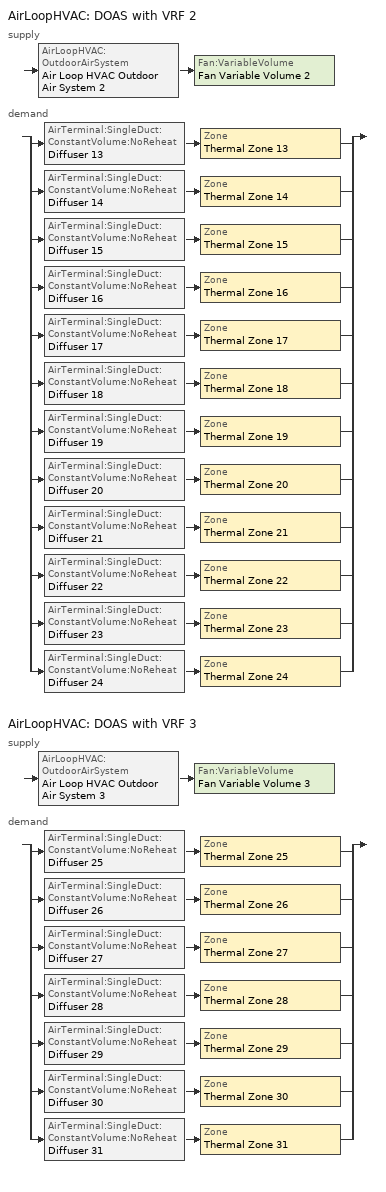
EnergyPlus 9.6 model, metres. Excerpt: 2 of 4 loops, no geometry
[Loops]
AirLoopHVAC 'DOAS with VRF 2'
 supply: AirLoopHVAC:OutdoorAirSystem 'Air Loop HVAC Outdoor Air System 2' > Fan:VariableVolume 'Fan Variable Volume 2'
 demand: split
  | AirTerminal:SingleDuct:ConstantVolume:NoReheat 'Diffuser 13' > Zone 'Thermal Zone 13'
  | AirTerminal:SingleDuct:ConstantVolume:NoReheat 'Diffuser 14' > Zone 'Thermal Zone 14'
  | AirTerminal:SingleDuct:ConstantVolume:NoReheat 'Diffuser 15' > Zone 'Thermal Zone 15'
  | AirTerminal:SingleDuct:ConstantVolume:NoReheat 'Diffuser 16' > Zone 'Thermal Zone 16'
  | AirTerminal:SingleDuct:ConstantVolume:NoReheat 'Diffuser 17' > Zone 'Thermal Zone 17'
  | AirTerminal:SingleDuct:ConstantVolume:NoReheat 'Diffuser 18' > Zone 'Thermal Zone 18'
  | AirTerminal:SingleDuct:ConstantVolume:NoReheat 'Diffuser 19' > Zone 'Thermal Zone 19'
  | AirTerminal:SingleDuct:ConstantVolume:NoReheat 'Diffuser 20' > Zone 'Thermal Zone 20'
  | AirTerminal:SingleDuct:ConstantVolume:NoReheat 'Diffuser 21' > Zone 'Thermal Zone 21'
  | AirTerminal:SingleDuct:ConstantVolume:NoReheat 'Diffuser 22' > Zone 'Thermal Zone 22'
  | AirTerminal:SingleDuct:ConstantVolume:NoReheat 'Diffuser 23' > Zone 'Thermal Zone 23'
  | AirTerminal:SingleDuct:ConstantVolume:NoReheat 'Diffuser 24' > Zone 'Thermal Zone 24'
AirLoopHVAC 'DOAS with VRF 3'
 supply: AirLoopHVAC:OutdoorAirSystem 'Air Loop HVAC Outdoor Air System 3' > Fan:VariableVolume 'Fan Variable Volume 3'
 demand: split
  | AirTerminal:SingleDuct:ConstantVolume:NoReheat 'Diffuser 25' > Zone 'Thermal Zone 25'
  | AirTerminal:SingleDuct:ConstantVolume:NoReheat 'Diffuser 26' > Zone 'Thermal Zone 26'
  | AirTerminal:SingleDuct:ConstantVolume:NoReheat 'Diffuser 27' > Zone 'Thermal Zone 27'
  | AirTerminal:SingleDuct:ConstantVolume:NoReheat 'Diffuser 28' > Zone 'Thermal Zone 28'
  | AirTerminal:SingleDuct:ConstantVolume:NoReheat 'Diffuser 29' > Zone 'Thermal Zone 29'
  | AirTerminal:SingleDuct:ConstantVolume:NoReheat 'Diffuser 30' > Zone 'Thermal Zone 30'
  | AirTerminal:SingleDuct:ConstantVolume:NoReheat 'Diffuser 31' > Zone 'Thermal Zone 31'
[Controller:MechanicalVentilation] Availability Schedule=Always On Discrete; Demand Controlled Ventilation=No; System Outdoor Air Method=ZoneSum
Name | Zone or ZoneList Name 1 | Design Specification Outdoor Air Object Name 1 | Zone or ZoneList Name 2 | Design Specification Outdoor Air Object Name 2 | Zone or ZoneList Name 3 | Design Specification Outdoor Air Object Name 3 | Zone or ZoneList Name 4 | Design Specification Outdoor Air Object Name 4 | Zone or ZoneList Name 5 | Design Specification Outdoor Air Object Name 5 | Zone or ZoneList Name 6 | Design Specification Outdoor Air Object Name 6 | Zone or ZoneList Name 7 | Design Specification Outdoor Air Object Name 7 | Zone or ZoneList Name 8 | Design Specification Outdoor Air Object Name 8 | Zone or ZoneList Name 9 | Design Specification Outdoor Air Object Name 9 | Zone or ZoneList Name 10 | Design Specification Outdoor Air Object Name 10 | Zone or ZoneList Name 11 | Design Specification Outdoor Air Object Name 11 | Zone or ZoneList Name 12 | Design Specification Outdoor Air Object Name 12
Controller Mechanical Ventilation 2 | Thermal Zone 13 | Ventilation 13 | Thermal Zone 14 | Ventilation 14 | Thermal Zone 15 | Ventilation 15 | Thermal Zone 16 | Ventilation 16 | Thermal Zone 17 | Ventilation 17 | Thermal Zone 18 | Ventilation 18 | Thermal Zone 19 | Ventilation 19 | Thermal Zone 20 | Ventilation 20 | Thermal Zone 21 | Ventilation 21 | Thermal Zone 22 | Ventilation 22 | Thermal Zone 23 | Ventilation 23 | Thermal Zone 24 | Ventilation 24
Controller Mechanical Ventilation 3 | Thermal Zone 25 | Ventilation 25 | Thermal Zone 26 | Ventilation 26 | Thermal Zone 27 | Ventilation 27 | Thermal Zone 28 | Ventilation 28 | Thermal Zone 29 | Ventilation 29 | Thermal Zone 30 | Ventilation 30 | Thermal Zone 31 | Ventilation 31
[AirLoopHVAC] Design Supply Air Flow Rate m3/s=AutoSize; Design Return Air Flow Fraction of Supply Air Flow=1
DOAS with VRF 2; DOAS with VRF 3
[Sizing:System] Type of Load to Size On=VentilationRequirement; Design Outdoor Air Flow Rate m3/s=Autosize; Central Heating Maximum System Air Flow Ratio=Autosize; Preheat Design Temperature C=7; Preheat Design Humidity Ratio kgWater/kgDryAir=0.008; Precool Design Temperature C=12.8; Precool Design Humidity Ratio kgWater/kgDryAir=0.008; Central Cooling Design Supply Air Temperature C=12.8; Central Heating Design Supply Air Temperature C=12.8; Type of Zone Sum to Use=NonCoincident; 100% Outdoor Air in Cooling=Yes; 100% Outdoor Air in Heating=Yes; Central Cooling Design Supply Air Humidity Ratio kgWater/kgDryAir=0.0085; Central Heating Design Supply Air Humidity Ratio kgWater/kgDryAir=0.008; Cooling Supply Air Flow Rate Method=DesignDay; Cooling Supply Air Flow Rate m3/s=0; Cooling Supply Air Flow Rate Per Floor Area m3/s-m2=0.00996765; Cooling Fraction of Autosized Cooling Supply Air Flow Rate=1; Cooling Supply Air Flow Rate Per Unit Cooling Capacity m3/s-W=3.94755e-05; Heating Supply Air Flow Rate Method=DesignDay; Heating Supply Air Flow Rate m3/s=0; Heating Supply Air Flow Rate Per Floor Area m3/s-m2=0.00996765; Heating Fraction of Autosized Heating Supply Air Flow Rate=1; Heating Fraction of Autosized Cooling Supply Air Flow Rate=1; Heating Supply Air Flow Rate Per Unit Heating Capacity m3/s-W=3.15882e-05; System Outdoor Air Method=ZoneSum; Zone Maximum Outdoor Air Fraction dimensionless=1; Cooling Design Capacity Method=CoolingDesignCapacity; Cooling Design Capacity W=Autosize; Cooling Design Capacity Per Floor Area W/m2=234.7; Fraction of Autosized Cooling Design Capacity=1; Heating Design Capacity Method=HeatingDesignCapacity; Heating Design Capacity W=Autosize; Heating Design Capacity Per Floor Area W/m2=157; Fraction of Autosized Heating Design Capacity=1; Central Cooling Capacity Control Method=OnOff; Occupant Diversity=Autosize
DOAS with VRF 2; DOAS with VRF 3
[Controller:OutdoorAir] Minimum Outdoor Air Flow Rate m3/s=0; Maximum Outdoor Air Flow Rate m3/s=Autosize; Economizer Control Type=NoEconomizer; Economizer Control Action Type=ModulateFlow; Economizer Maximum Limit Dry-Bulb Temperature C=28; Economizer Maximum Limit Enthalpy J/kg=64000; Economizer Minimum Limit Dry-Bulb Temperature C=-100; Lockout Type=NoLockout; Minimum Limit Type=FixedMinimum; High Humidity Control=No; Control High Indoor Humidity Based on Outdoor Humidity Ratio=Yes; Heat Recovery Bypass Control Type=BypassWhenWithinEconomizerLimits
Name | Mechanical Ventilation Controller
Controller Outdoor Air 2 | Controller Mechanical Ventilation 2
Controller Outdoor Air 3 | Controller Mechanical Ventilation 3
[SetpointManager:MixedAir] Control Variable=Temperature
Name | Setpoint Node or NodeList
Node Air Deck 100% Outoor 2 OS Default SPM | Node Air Deck 100% Outoor 2
Node Air Deck 100% Outoor 3 OS Default SPM | Node Air Deck 100% Outoor 3
[Fan:VariableVolume] Availability Schedule=Always On Discrete hvac_library; Fan Power Minimum Flow Rate Input Method=FixedFlowRate; Fan Power Minimum Flow Fraction=0; Fan Power Minimum Air Flow Rate m3/s=0; Motor Efficiency=0.93; Motor In Airstream Fraction=1; Fan Power Coefficient 1=0.0407599; Fan Power Coefficient 2=0.088045; Fan Power Coefficient 3=-0.0729261; Fan Power Coefficient 4=0.94374; Fan Power Coefficient 5=0
Name | Fan Total Efficiency | Pressure Rise Pa | Maximum Flow Rate m3/s
Fan Variable Volume 2 | 0.67 | 1899 | Autosize
Fan Variable Volume 3 | 0.62 | 1196 | 109.8
[SetpointManager:OutdoorAirReset] Control Variable=Temperature; Setpoint at Outdoor Low Temperature C=18; Outdoor Low Temperature C=10; Setpoint at Outdoor High Temperature C=18; Outdoor High Temperature C=24
Name | Setpoint Node or NodeList
OA Temp Reset 2 | Node Air Deck Supply 2
OA Temp Reset 3 | Node Air Deck Supply 3
[ZoneControl:Thermostat] Temperature Difference Between Cutout And Setpoint deltaC=0
Name | Zone or ZoneList | Control Type Schedule | Control 1
Thermal Zone 13 Thermostat | Thermal Zone 13 | Thermal Zone 13 Thermostat Schedule | Thermostat Setpoint Dual Setpoint 13
Thermal Zone 14 Thermostat | Thermal Zone 14 | Thermal Zone 14 Thermostat Schedule | Thermostat Setpoint Dual Setpoint 14
Thermal Zone 15 Thermostat | Thermal Zone 15 | Thermal Zone 15 Thermostat Schedule | Thermostat Setpoint Dual Setpoint 15
Thermal Zone 16 Thermostat | Thermal Zone 16 | Thermal Zone 16 Thermostat Schedule | Thermostat Setpoint Dual Setpoint 16
Thermal Zone 17 Thermostat | Thermal Zone 17 | Thermal Zone 17 Thermostat Schedule | Thermostat Setpoint Dual Setpoint 17
Thermal Zone 18 Thermostat | Thermal Zone 18 | Thermal Zone 18 Thermostat Schedule | Thermostat Setpoint Dual Setpoint 18
Thermal Zone 19 Thermostat | Thermal Zone 19 | Thermal Zone 19 Thermostat Schedule | Thermostat Setpoint Dual Setpoint 19
Thermal Zone 20 Thermostat | Thermal Zone 20 | Thermal Zone 20 Thermostat Schedule | Thermostat Setpoint Dual Setpoint 20
Thermal Zone 21 Thermostat | Thermal Zone 21 | Thermal Zone 21 Thermostat Schedule | Thermostat Setpoint Dual Setpoint 21
Thermal Zone 22 Thermostat | Thermal Zone 22 | Thermal Zone 22 Thermostat Schedule | Thermostat Setpoint Dual Setpoint 22
Thermal Zone 23 Thermostat | Thermal Zone 23 | Thermal Zone 23 Thermostat Schedule | Thermostat Setpoint Dual Setpoint 23
Thermal Zone 24 Thermostat | Thermal Zone 24 | Thermal Zone 24 Thermostat Schedule | Thermostat Setpoint Dual Setpoint 24
Thermal Zone 25 Thermostat | Thermal Zone 25 | Thermal Zone 25 Thermostat Schedule | Thermostat Setpoint Dual Setpoint 25
Thermal Zone 26 Thermostat | Thermal Zone 26 | Thermal Zone 26 Thermostat Schedule | Thermostat Setpoint Dual Setpoint 26
Thermal Zone 27 Thermostat | Thermal Zone 27 | Thermal Zone 27 Thermostat Schedule | Thermostat Setpoint Dual Setpoint 27
Thermal Zone 28 Thermostat | Thermal Zone 28 | Thermal Zone 28 Thermostat Schedule | Thermostat Setpoint Dual Setpoint 28
Thermal Zone 29 Thermostat | Thermal Zone 29 | Thermal Zone 29 Thermostat Schedule | Thermostat Setpoint Dual Setpoint 29
Thermal Zone 30 Thermostat | Thermal Zone 30 | Thermal Zone 30 Thermostat Schedule | Thermostat Setpoint Dual Setpoint 30
Thermal Zone 31 Thermostat | Thermal Zone 31 | Thermal Zone 31 Thermostat Schedule | Thermostat Setpoint Dual Setpoint 31
[ThermostatSetpoint:DualSetpoint]
Name | Heating Setpoint Temperature Schedule | Cooling Setpoint Temperature Schedule
Thermostat Setpoint Dual Setpoint 13 | HtgSetp 13 | ClgSetp 13
Thermostat Setpoint Dual Setpoint 14 | HtgSetp 14 | ClgSetp 14
Thermostat Setpoint Dual Setpoint 15 | HtgSetp 15 | ClgSetp 15
Thermostat Setpoint Dual Setpoint 16 | HtgSetp 16 | ClgSetp 16
Thermostat Setpoint Dual Setpoint 17 | HtgSetp 17 | ClgSetp 17
Thermostat Setpoint Dual Setpoint 18 | HtgSetp 18 | ClgSetp 18
Thermostat Setpoint Dual Setpoint 19 | HtgSetp 19 | ClgSetp 19
Thermostat Setpoint Dual Setpoint 20 | HtgSetp 20 | ClgSetp 20
Thermostat Setpoint Dual Setpoint 21 | HtgSetp 21 | ClgSetp 21
Thermostat Setpoint Dual Setpoint 22 | HtgSetp 22 | ClgSetp 22
Thermostat Setpoint Dual Setpoint 23 | HtgSetp 23 | ClgSetp 23
Thermostat Setpoint Dual Setpoint 24 | HtgSetp 24 | ClgSetp 24
Thermostat Setpoint Dual Setpoint 25 | HtgSetp 25 | ClgSetp 25
Thermostat Setpoint Dual Setpoint 26 | HtgSetp 26 | ClgSetp 26
Thermostat Setpoint Dual Setpoint 27 | HtgSetp 27 | ClgSetp 27
Thermostat Setpoint Dual Setpoint 28 | HtgSetp 28 | ClgSetp 28
Thermostat Setpoint Dual Setpoint 29 | HtgSetp 29 | ClgSetp 29
Thermostat Setpoint Dual Setpoint 30 | HtgSetp 30 | ClgSetp 30
Thermostat Setpoint Dual Setpoint 31 | HtgSetp 31 | ClgSetp 31
[ZoneHVAC:TerminalUnit:VariableRefrigerantFlow] Terminal Unit Availability Schedule=Always On Discrete hvac_library; Cooling Supply Air Flow Rate m3/s=Autosize; No Cooling Supply Air Flow Rate m3/s=Autosize; Heating Supply Air Flow Rate m3/s=Autosize; No Heating Supply Air Flow Rate m3/s=Autosize; Cooling Outdoor Air Flow Rate m3/s=0; Heating Outdoor Air Flow Rate m3/s=0; No Load Outdoor Air Flow Rate m3/s=0; Supply Air Fan Operating Mode Schedule=Always On Discrete hvac_library; Supply Air Fan Placement=DrawThrough; Zone Terminal Unit On Parasitic Electric Energy Use W=30; Zone Terminal Unit Off Parasitic Electric Energy Use W=20; Rated Heating Capacity Sizing Ratio W/W=1; Maximum Outdoor Dry-Bulb Temperature for Supplemental Heater Operation C=1.30501e-311
Name | Supply Air Fan Object | Cooling Coil Object | Heating Coil Object | Controlling Zone or Thermostat Location
VRF Zone Terminal 13 | VRF Zone Terminal Fan 13 | VRF Zone Terminal Cooling Coil 13 | VRF Zone Terminal Heating Coil 13 | Thermal Zone 13
VRF Zone Terminal 14 | VRF Zone Terminal Fan 14 | VRF Zone Terminal Cooling Coil 14 | VRF Zone Terminal Heating Coil 14 | Thermal Zone 14
VRF Zone Terminal 15 | VRF Zone Terminal Fan 15 | VRF Zone Terminal Cooling Coil 15 | VRF Zone Terminal Heating Coil 15 | Thermal Zone 15
VRF Zone Terminal 16 | VRF Zone Terminal Fan 16 | VRF Zone Terminal Cooling Coil 16 | VRF Zone Terminal Heating Coil 16 | Thermal Zone 16
VRF Zone Terminal 17 | VRF Zone Terminal Fan 17 | VRF Zone Terminal Cooling Coil 17 | VRF Zone Terminal Heating Coil 17 | Thermal Zone 17
VRF Zone Terminal 18 | VRF Zone Terminal Fan 18 | VRF Zone Terminal Cooling Coil 18 | VRF Zone Terminal Heating Coil 18 | Thermal Zone 18
VRF Zone Terminal 19 | VRF Zone Terminal Fan 19 | VRF Zone Terminal Cooling Coil 19 | VRF Zone Terminal Heating Coil 19 | Thermal Zone 19
VRF Zone Terminal 20 | VRF Zone Terminal Fan 20 | VRF Zone Terminal Cooling Coil 20 | VRF Zone Terminal Heating Coil 20 | Thermal Zone 20
VRF Zone Terminal 21 | VRF Zone Terminal Fan 21 | VRF Zone Terminal Cooling Coil 21 | VRF Zone Terminal Heating Coil 21 | Thermal Zone 21
VRF Zone Terminal 22 | VRF Zone Terminal Fan 22 | VRF Zone Terminal Cooling Coil 22 | VRF Zone Terminal Heating Coil 22 | Thermal Zone 22
VRF Zone Terminal 23 | VRF Zone Terminal Fan 23 | VRF Zone Terminal Cooling Coil 23 | VRF Zone Terminal Heating Coil 23 | Thermal Zone 23
VRF Zone Terminal 24 | VRF Zone Terminal Fan 24 | VRF Zone Terminal Cooling Coil 24 | VRF Zone Terminal Heating Coil 24 | Thermal Zone 24
VRF Zone Terminal 25 | VRF Zone Terminal Fan 25 | VRF Zone Terminal Cooling Coil 25 | VRF Zone Terminal Heating Coil 25 | Thermal Zone 25
VRF Zone Terminal 26 | VRF Zone Terminal Fan 26 | VRF Zone Terminal Cooling Coil 26 | VRF Zone Terminal Heating Coil 26 | Thermal Zone 26
VRF Zone Terminal 27 | VRF Zone Terminal Fan 27 | VRF Zone Terminal Cooling Coil 27 | VRF Zone Terminal Heating Coil 27 | Thermal Zone 27
VRF Zone Terminal 28 | VRF Zone Terminal Fan 28 | VRF Zone Terminal Cooling Coil 28 | VRF Zone Terminal Heating Coil 28 | Thermal Zone 28
VRF Zone Terminal 29 | VRF Zone Terminal Fan 29 | VRF Zone Terminal Cooling Coil 29 | VRF Zone Terminal Heating Coil 29 | Thermal Zone 29
VRF Zone Terminal 30 | VRF Zone Terminal Fan 30 | VRF Zone Terminal Cooling Coil 30 | VRF Zone Terminal Heating Coil 30 | Thermal Zone 30
VRF Zone Terminal 31 | VRF Zone Terminal Fan 31 | VRF Zone Terminal Cooling Coil 31 | VRF Zone Terminal Heating Coil 31 | Thermal Zone 31
[Coil:Cooling:DX:VariableRefrigerantFlow] Availability Schedule=Always On Discrete hvac_library; Gross Rated Total Cooling Capacity W=Autosize; Gross Rated Sensible Heat Ratio=Autosize; Rated Air Flow Rate m3/s=Autosize; Cooling Capacity Ratio Modifier Function of Temperature Curve=VRFTUCoolCapFT; Cooling Capacity Modifier Curve Function of Flow Fraction=VRFACCoolCapFFF
VRF Zone Terminal Cooling Coil 13; VRF Zone Terminal Cooling Coil 14; VRF Zone Terminal Cooling Coil 15; VRF Zone Terminal Cooling Coil 16; VRF Zone Terminal Cooling Coil 17; VRF Zone Terminal Cooling Coil 18; VRF Zone Terminal Cooling Coil 19; VRF Zone Terminal Cooling Coil 20; VRF Zone Terminal Cooling Coil 21; VRF Zone Terminal Cooling Coil 22; VRF Zone Terminal Cooling Coil 23; VRF Zone Terminal Cooling Coil 24; VRF Zone Terminal Cooling Coil 25; VRF Zone Terminal Cooling Coil 26; VRF Zone Terminal Cooling Coil 27; VRF Zone Terminal Cooling Coil 28; VRF Zone Terminal Cooling Coil 29; VRF Zone Terminal Cooling Coil 30; VRF Zone Terminal Cooling Coil 31
[Coil:Heating:DX:VariableRefrigerantFlow] Availability Schedule=Always On Discrete hvac_library; Gross Rated Heating Capacity W=Autosize; Rated Air Flow Rate m3/s=Autosize; Heating Capacity Ratio Modifier Function of Temperature Curve=Coil Heating DX Variable Refrigerant Flow 1 VRFTUHeatCAPFT; Heating Capacity Modifier Function of Flow Fraction Curve=Coil Heating DX Variable Refrigerant Flow 1 VRFACCoolCapFFF
VRF Zone Terminal Heating Coil 13; VRF Zone Terminal Heating Coil 14; VRF Zone Terminal Heating Coil 15; VRF Zone Terminal Heating Coil 16; VRF Zone Terminal Heating Coil 17; VRF Zone Terminal Heating Coil 18; VRF Zone Terminal Heating Coil 19; VRF Zone Terminal Heating Coil 20; VRF Zone Terminal Heating Coil 21; VRF Zone Terminal Heating Coil 22; VRF Zone Terminal Heating Coil 23; VRF Zone Terminal Heating Coil 24; VRF Zone Terminal Heating Coil 25; VRF Zone Terminal Heating Coil 26; VRF Zone Terminal Heating Coil 27; VRF Zone Terminal Heating Coil 28; VRF Zone Terminal Heating Coil 29; VRF Zone Terminal Heating Coil 30; VRF Zone Terminal Heating Coil 31
[Fan:OnOff] Availability Schedule=Always On Discrete hvac_library; Fan Total Efficiency=0.6; Pressure Rise Pa=300; Maximum Flow Rate m3/s=Autosize; Motor Efficiency=0.8; Motor In Airstream Fraction=1; Fan Power Ratio Function of Speed Ratio Curve=Fan On Off Power Curve 19; Fan Efficiency Ratio Function of Speed Ratio Curve=Fan On Off Efficiency Curve 6
VRF Zone Terminal Fan 13; VRF Zone Terminal Fan 14; VRF Zone Terminal Fan 15; VRF Zone Terminal Fan 16; VRF Zone Terminal Fan 17; VRF Zone Terminal Fan 18; VRF Zone Terminal Fan 19; VRF Zone Terminal Fan 20; VRF Zone Terminal Fan 21; VRF Zone Terminal Fan 22; VRF Zone Terminal Fan 23; VRF Zone Terminal Fan 24; VRF Zone Terminal Fan 25; VRF Zone Terminal Fan 26; VRF Zone Terminal Fan 27; VRF Zone Terminal Fan 28; VRF Zone Terminal Fan 29; VRF Zone Terminal Fan 30; VRF Zone Terminal Fan 31
[AirTerminal:SingleDuct:ConstantVolume:NoReheat] Availability Schedule=Always On Discrete hvac_library; Maximum Air Flow Rate m3/s=AutoSize
Diffuser 13; Diffuser 14; Diffuser 15; Diffuser 16; Diffuser 17; Diffuser 18; Diffuser 19; Diffuser 20; Diffuser 21; Diffuser 22; Diffuser 23; Diffuser 24; Diffuser 25; Diffuser 26; Diffuser 27; Diffuser 28; Diffuser 29; Diffuser 30; Diffuser 31
[Zone equipment]
Thermal Zone 13: VRF Zone Terminal 13, Diffuser 13
Thermal Zone 14: VRF Zone Terminal 14, Diffuser 14
Thermal Zone 15: VRF Zone Terminal 15, Diffuser 15
Thermal Zone 16: VRF Zone Terminal 16, Diffuser 16
Thermal Zone 17: VRF Zone Terminal 17, Diffuser 17
Thermal Zone 18: VRF Zone Terminal 18, Diffuser 18
Thermal Zone 19: VRF Zone Terminal 19, Diffuser 19
Thermal Zone 20: VRF Zone Terminal 20, Diffuser 20
Thermal Zone 21: VRF Zone Terminal 21, Diffuser 21
Thermal Zone 22: VRF Zone Terminal 22, Diffuser 22
Thermal Zone 23: VRF Zone Terminal 23, Diffuser 23
Thermal Zone 24: VRF Zone Terminal 24, Diffuser 24
Thermal Zone 25: VRF Zone Terminal 25, Diffuser 25
Thermal Zone 26: VRF Zone Terminal 26, Diffuser 26
Thermal Zone 27: VRF Zone Terminal 27, Diffuser 27
Thermal Zone 28: VRF Zone Terminal 28, Diffuser 28
Thermal Zone 29: VRF Zone Terminal 29, Diffuser 29
Thermal Zone 30: VRF Zone Terminal 30, Diffuser 30
Thermal Zone 31: VRF Zone Terminal 31, Diffuser 31
[Sizing:Zone] Zone Cooling Design Supply Air Temperature Input Method=SupplyAirTemperature; Zone Cooling Design Supply Air Temperature Difference deltaC=11.11; Zone Heating Design Supply Air Temperature Input Method=SupplyAirTemperature; Zone Heating Design Supply Air Temperature Difference deltaC=11.11; Zone Cooling Design Supply Air Humidity Ratio kgWater/kgDryAir=0.0085; Zone Heating Design Supply Air Humidity Ratio kgWater/kgDryAir=0.008; Cooling Design Air Flow Method=DesignDay; Cooling Design Air Flow Rate m3/s=0; Cooling Minimum Air Flow per Zone Floor Area m3/s-m2=0.000762; Cooling Minimum Air Flow m3/s=0; Cooling Minimum Air Flow Fraction=0; Heating Design Air Flow Method=DesignDay; Heating Design Air Flow Rate m3/s=0; Heating Maximum Air Flow per Zone Floor Area m3/s-m2=0.002032; Heating Maximum Air Flow m3/s=0.141576; Heating Maximum Air Flow Fraction=0.3; Account for Dedicated Outdoor Air System=No
Name | Zone Cooling Design Supply Air Temperature C | Zone Heating Design Supply Air Temperature C | Design Specification Outdoor Air Object
Thermal Zone 13 | 10.2 | 49.7 | Ventilation 13
Thermal Zone 14 | 10.2 | 49.7 | Ventilation 14
Thermal Zone 15 | 10.2 | 49.7 | Ventilation 15
Thermal Zone 16 | 10.2 | 49.7 | Ventilation 16
Thermal Zone 17 | 10.2 | 49.7 | Ventilation 17
Thermal Zone 18 | 10.2 | 49.7 | Ventilation 18
Thermal Zone 19 | 10.2 | 49.7 | Ventilation 19
Thermal Zone 20 | 10.2 | 49.7 | Ventilation 20
Thermal Zone 21 | 10.2 | 49.7 | Ventilation 21
Thermal Zone 22 | 10.2 | 49.7 | Ventilation 22
Thermal Zone 23 | 10.2 | 49.7 | Ventilation 23
Thermal Zone 24 | 10.2 | 49.7 | Ventilation 24
Thermal Zone 25 | 18.3 | 37.6 | Ventilation 25
Thermal Zone 26 | 18.3 | 37.6 | Ventilation 26
Thermal Zone 27 | 18.3 | 37.6 | Ventilation 27
Thermal Zone 28 | 18.3 | 37.6 | Ventilation 28
Thermal Zone 29 | 18.3 | 37.6 | Ventilation 29
Thermal Zone 30 | 18.3 | 37.6 | Ventilation 30
Thermal Zone 31 | 18.3 | 37.6 | Ventilation 31
[DesignSpecification:OutdoorAir] Outdoor Air Method=Sum; Outdoor Air Flow per Person m3/s-person=0; Outdoor Air Flow per Zone Floor Area m3/s-m2=0; Outdoor Air Flow per Zone m3/s=0
Name | Outdoor Air Flow Air Changes per Hour 1/hr
Ventilation 13; Ventilation 14; Ventilation 15; Ventilation 16; Ventilation 17; Ventilation 18; Ventilation 19; Ventilation 20; Ventilation 21; Ventilation 22; Ventilation 23; Ventilation 24 | 1.64
Ventilation 25; Ventilation 26; Ventilation 27; Ventilation 28; Ventilation 29; Ventilation 30; Ventilation 31 | 0.65
[Schedule:Day:Interval]
HtgSetp Summer Design Day 13; HtgSetp Summer Design Day 14; HtgSetp Summer Design Day 15; HtgSetp Summer Design Day 16; HtgSetp Summer Design Day 17; HtgSetp Summer Design Day 18; HtgSetp Summer Design Day 19; HtgSetp Summer Design Day 20; HtgSetp Summer Design Day 21; HtgSetp Summer Design Day 22; HtgSetp Summer Design Day 23; HtgSetp Summer Design Day 24; HtgSetp Summer Design Day 25; HtgSetp Summer Design Day 26; HtgSetp Summer Design Day 27; HtgSetp Summer Design Day 28; HtgSetp Summer Design Day 29; HtgSetp Summer Design Day 30; HtgSetp Summer Design Day 31: No, 24:00, 15.6
HtgSetp Winter Design Day 13; HtgSetp Winter Design Day 14; HtgSetp Winter Design Day 15; HtgSetp Winter Design Day 16; HtgSetp Winter Design Day 17; HtgSetp Winter Design Day 18; HtgSetp Winter Design Day 19; HtgSetp Winter Design Day 20; HtgSetp Winter Design Day 21; HtgSetp Winter Design Day 22; HtgSetp Winter Design Day 23; HtgSetp Winter Design Day 24; HtgSetp Winter Design Day 25; HtgSetp Winter Design Day 26; HtgSetp Winter Design Day 27; HtgSetp Winter Design Day 28; HtgSetp Winter Design Day 29; HtgSetp Winter Design Day 30; HtgSetp Winter Design Day 31: No, 24:00, 21
ClgSetp Summer Design Day 13; ClgSetp Summer Design Day 14; ClgSetp Summer Design Day 15; ClgSetp Summer Design Day 16; ClgSetp Summer Design Day 17; ClgSetp Summer Design Day 18; ClgSetp Summer Design Day 19; ClgSetp Summer Design Day 20; ClgSetp Summer Design Day 21; ClgSetp Summer Design Day 22; ClgSetp Summer Design Day 23; ClgSetp Summer Design Day 24; ClgSetp Summer Design Day 25; ClgSetp Summer Design Day 26; ClgSetp Summer Design Day 27; ClgSetp Summer Design Day 28; ClgSetp Summer Design Day 29; ClgSetp Summer Design Day 30; ClgSetp Summer Design Day 31: No, 06:00, 26.7, 22:00, 24, 24:00, 26.7
ClgSetp Winter Design Day 13; ClgSetp Winter Design Day 14; ClgSetp Winter Design Day 15; ClgSetp Winter Design Day 16; ClgSetp Winter Design Day 17; ClgSetp Winter Design Day 18; ClgSetp Winter Design Day 19; ClgSetp Winter Design Day 20; ClgSetp Winter Design Day 21; ClgSetp Winter Design Day 22; ClgSetp Winter Design Day 23; ClgSetp Winter Design Day 24; ClgSetp Winter Design Day 25; ClgSetp Winter Design Day 26; ClgSetp Winter Design Day 27; ClgSetp Winter Design Day 28; ClgSetp Winter Design Day 29; ClgSetp Winter Design Day 30; ClgSetp Winter Design Day 31: No, 24:00, 26.7
ClgSetp Default Schedule 13; ClgSetp Default Schedule 14; ClgSetp Default Schedule 15; ClgSetp Default Schedule 16; ClgSetp Default Schedule 17; ClgSetp Default Schedule 18; ClgSetp Default Schedule 19; ClgSetp Default Schedule 20; ClgSetp Default Schedule 21; ClgSetp Default Schedule 22; ClgSetp Default Schedule 23; ClgSetp Default Schedule 24: Temperature 37, No, 01:00, 28.4, 02:00, 28.4, 03:00, 28.4, 04:00, 28.4, 05:00, 28.4, 06:00, 28.4, 07:00, 28.4, 08:00, 28.4, 09:00, 24.2, 10:00, 24.2, 11:00, 24.2, 12:00, 24.2, 13:00, 24.2, 14:00, 24.2, 15:00, 28.4, 16:00, 28.4, 17:00, 28.4, 18:00, 28.4, 19:00, 28.4, 20:00, 28.4, 21:00, 28.4, 22:00, 28.4, 23:00, 28.4, 24:00, 28.4
HtgSetp Default Schedule 13; HtgSetp Default Schedule 14; HtgSetp Default Schedule 15; HtgSetp Default Schedule 16; HtgSetp Default Schedule 17; HtgSetp Default Schedule 18; HtgSetp Default Schedule 19; HtgSetp Default Schedule 20; HtgSetp Default Schedule 21; HtgSetp Default Schedule 22; HtgSetp Default Schedule 23; HtgSetp Default Schedule 24: Temperature 36, No, 01:00, 23.1, 02:00, 23.1, 03:00, 23.1, 04:00, 23.1, 05:00, 23.1, 06:00, 23.1, 07:00, 23.1, 08:00, 23.1, 09:00, 21.9, 10:00, 21.9, 11:00, 21.9, 12:00, 21.9, 13:00, 21.9, 14:00, 21.9, 15:00, 23.1, 16:00, 23.1, 17:00, 23.1, 18:00, 23.1, 19:00, 23.1, 20:00, 23.1, 21:00, 23.1, 22:00, 23.1, 23:00, 23.1, 24:00, 23.1
ClgSetp Default Schedule 25; ClgSetp Default Schedule 26; ClgSetp Default Schedule 27; ClgSetp Default Schedule 28; ClgSetp Default Schedule 29; ClgSetp Default Schedule 30; ClgSetp Default Schedule 31: Temperature 37, No, 01:00, 28.7, 02:00, 28.7, 03:00, 28.7, 04:00, 28.7, 05:00, 28.7, 06:00, 28.7, 07:00, 25.7, 08:00, 25.7, 09:00, 25.7, 10:00, 25.7, 11:00, 25.7, 12:00, 25.7, 13:00, 25.7, 14:00, 25.7, 15:00, 25.7, 16:00, 25.7, 17:00, 25.7, 18:00, 25.7, 19:00, 25.7, 20:00, 25.7, 21:00, 28.7, 22:00, 28.7, 23:00, 28.7, 24:00, 28.7
HtgSetp Default Schedule 25; HtgSetp Default Schedule 26; HtgSetp Default Schedule 27; HtgSetp Default Schedule 28; HtgSetp Default Schedule 29; HtgSetp Default Schedule 30; HtgSetp Default Schedule 31: Temperature 36, No, 01:00, 22.2, 02:00, 22.2, 03:00, 22.2, 04:00, 22.2, 05:00, 22.2, 06:00, 22.2, 07:00, 19, 08:00, 19, 09:00, 19, 10:00, 19, 11:00, 19, 12:00, 19, 13:00, 19, 14:00, 19, 15:00, 19, 16:00, 19, 17:00, 19, 18:00, 19, 19:00, 19, 20:00, 19, 21:00, 22.2, 22:00, 22.2, 23:00, 22.2, 24:00, 22.2
[Schedule:Week:Daily]
HtgSetp 13 Week Rule - Jan1-Dec31: HtgSetp Default Schedule 13, HtgSetp Default Schedule 13, HtgSetp Default Schedule 13, HtgSetp Default Schedule 13, HtgSetp Default Schedule 13, HtgSetp Default Schedule 13, HtgSetp Default Schedule 13, HtgSetp Default Schedule 13, HtgSetp Summer Design Day 13, HtgSetp Winter Design Day 13, HtgSetp Default Schedule 13, HtgSetp Default Schedule 13
ClgSetp 13 Week Rule - Jan1-Dec31: ClgSetp Default Schedule 13, ClgSetp Default Schedule 13, ClgSetp Default Schedule 13, ClgSetp Default Schedule 13, ClgSetp Default Schedule 13, ClgSetp Default Schedule 13, ClgSetp Default Schedule 13, ClgSetp Default Schedule 13, ClgSetp Summer Design Day 13, ClgSetp Winter Design Day 13, ClgSetp Default Schedule 13, ClgSetp Default Schedule 13
HtgSetp 14 Week Rule - Jan1-Dec31: HtgSetp Default Schedule 14, HtgSetp Default Schedule 14, HtgSetp Default Schedule 14, HtgSetp Default Schedule 14, HtgSetp Default Schedule 14, HtgSetp Default Schedule 14, HtgSetp Default Schedule 14, HtgSetp Default Schedule 14, HtgSetp Summer Design Day 14, HtgSetp Winter Design Day 14, HtgSetp Default Schedule 14, HtgSetp Default Schedule 14
ClgSetp 14 Week Rule - Jan1-Dec31: ClgSetp Default Schedule 14, ClgSetp Default Schedule 14, ClgSetp Default Schedule 14, ClgSetp Default Schedule 14, ClgSetp Default Schedule 14, ClgSetp Default Schedule 14, ClgSetp Default Schedule 14, ClgSetp Default Schedule 14, ClgSetp Summer Design Day 14, ClgSetp Winter Design Day 14, ClgSetp Default Schedule 14, ClgSetp Default Schedule 14
HtgSetp 15 Week Rule - Jan1-Dec31: HtgSetp Default Schedule 15, HtgSetp Default Schedule 15, HtgSetp Default Schedule 15, HtgSetp Default Schedule 15, HtgSetp Default Schedule 15, HtgSetp Default Schedule 15, HtgSetp Default Schedule 15, HtgSetp Default Schedule 15, HtgSetp Summer Design Day 15, HtgSetp Winter Design Day 15, HtgSetp Default Schedule 15, HtgSetp Default Schedule 15
ClgSetp 15 Week Rule - Jan1-Dec31: ClgSetp Default Schedule 15, ClgSetp Default Schedule 15, ClgSetp Default Schedule 15, ClgSetp Default Schedule 15, ClgSetp Default Schedule 15, ClgSetp Default Schedule 15, ClgSetp Default Schedule 15, ClgSetp Default Schedule 15, ClgSetp Summer Design Day 15, ClgSetp Winter Design Day 15, ClgSetp Default Schedule 15, ClgSetp Default Schedule 15
HtgSetp 16 Week Rule - Jan1-Dec31: HtgSetp Default Schedule 16, HtgSetp Default Schedule 16, HtgSetp Default Schedule 16, HtgSetp Default Schedule 16, HtgSetp Default Schedule 16, HtgSetp Default Schedule 16, HtgSetp Default Schedule 16, HtgSetp Default Schedule 16, HtgSetp Summer Design Day 16, HtgSetp Winter Design Day 16, HtgSetp Default Schedule 16, HtgSetp Default Schedule 16
ClgSetp 16 Week Rule - Jan1-Dec31: ClgSetp Default Schedule 16, ClgSetp Default Schedule 16, ClgSetp Default Schedule 16, ClgSetp Default Schedule 16, ClgSetp Default Schedule 16, ClgSetp Default Schedule 16, ClgSetp Default Schedule 16, ClgSetp Default Schedule 16, ClgSetp Summer Design Day 16, ClgSetp Winter Design Day 16, ClgSetp Default Schedule 16, ClgSetp Default Schedule 16
HtgSetp 17 Week Rule - Jan1-Dec31: HtgSetp Default Schedule 17, HtgSetp Default Schedule 17, HtgSetp Default Schedule 17, HtgSetp Default Schedule 17, HtgSetp Default Schedule 17, HtgSetp Default Schedule 17, HtgSetp Default Schedule 17, HtgSetp Default Schedule 17, HtgSetp Summer Design Day 17, HtgSetp Winter Design Day 17, HtgSetp Default Schedule 17, HtgSetp Default Schedule 17
ClgSetp 17 Week Rule - Jan1-Dec31: ClgSetp Default Schedule 17, ClgSetp Default Schedule 17, ClgSetp Default Schedule 17, ClgSetp Default Schedule 17, ClgSetp Default Schedule 17, ClgSetp Default Schedule 17, ClgSetp Default Schedule 17, ClgSetp Default Schedule 17, ClgSetp Summer Design Day 17, ClgSetp Winter Design Day 17, ClgSetp Default Schedule 17, ClgSetp Default Schedule 17
HtgSetp 18 Week Rule - Jan1-Dec31: HtgSetp Default Schedule 18, HtgSetp Default Schedule 18, HtgSetp Default Schedule 18, HtgSetp Default Schedule 18, HtgSetp Default Schedule 18, HtgSetp Default Schedule 18, HtgSetp Default Schedule 18, HtgSetp Default Schedule 18, HtgSetp Summer Design Day 18, HtgSetp Winter Design Day 18, HtgSetp Default Schedule 18, HtgSetp Default Schedule 18
ClgSetp 18 Week Rule - Jan1-Dec31: ClgSetp Default Schedule 18, ClgSetp Default Schedule 18, ClgSetp Default Schedule 18, ClgSetp Default Schedule 18, ClgSetp Default Schedule 18, ClgSetp Default Schedule 18, ClgSetp Default Schedule 18, ClgSetp Default Schedule 18, ClgSetp Summer Design Day 18, ClgSetp Winter Design Day 18, ClgSetp Default Schedule 18, ClgSetp Default Schedule 18
HtgSetp 19 Week Rule - Jan1-Dec31: HtgSetp Default Schedule 19, HtgSetp Default Schedule 19, HtgSetp Default Schedule 19, HtgSetp Default Schedule 19, HtgSetp Default Schedule 19, HtgSetp Default Schedule 19, HtgSetp Default Schedule 19, HtgSetp Default Schedule 19, HtgSetp Summer Design Day 19, HtgSetp Winter Design Day 19, HtgSetp Default Schedule 19, HtgSetp Default Schedule 19
ClgSetp 19 Week Rule - Jan1-Dec31: ClgSetp Default Schedule 19, ClgSetp Default Schedule 19, ClgSetp Default Schedule 19, ClgSetp Default Schedule 19, ClgSetp Default Schedule 19, ClgSetp Default Schedule 19, ClgSetp Default Schedule 19, ClgSetp Default Schedule 19, ClgSetp Summer Design Day 19, ClgSetp Winter Design Day 19, ClgSetp Default Schedule 19, ClgSetp Default Schedule 19
HtgSetp 20 Week Rule - Jan1-Dec31: HtgSetp Default Schedule 20, HtgSetp Default Schedule 20, HtgSetp Default Schedule 20, HtgSetp Default Schedule 20, HtgSetp Default Schedule 20, HtgSetp Default Schedule 20, HtgSetp Default Schedule 20, HtgSetp Default Schedule 20, HtgSetp Summer Design Day 20, HtgSetp Winter Design Day 20, HtgSetp Default Schedule 20, HtgSetp Default Schedule 20
ClgSetp 20 Week Rule - Jan1-Dec31: ClgSetp Default Schedule 20, ClgSetp Default Schedule 20, ClgSetp Default Schedule 20, ClgSetp Default Schedule 20, ClgSetp Default Schedule 20, ClgSetp Default Schedule 20, ClgSetp Default Schedule 20, ClgSetp Default Schedule 20, ClgSetp Summer Design Day 20, ClgSetp Winter Design Day 20, ClgSetp Default Schedule 20, ClgSetp Default Schedule 20
HtgSetp 21 Week Rule - Jan1-Dec31: HtgSetp Default Schedule 21, HtgSetp Default Schedule 21, HtgSetp Default Schedule 21, HtgSetp Default Schedule 21, HtgSetp Default Schedule 21, HtgSetp Default Schedule 21, HtgSetp Default Schedule 21, HtgSetp Default Schedule 21, HtgSetp Summer Design Day 21, HtgSetp Winter Design Day 21, HtgSetp Default Schedule 21, HtgSetp Default Schedule 21
ClgSetp 21 Week Rule - Jan1-Dec31: ClgSetp Default Schedule 21, ClgSetp Default Schedule 21, ClgSetp Default Schedule 21, ClgSetp Default Schedule 21, ClgSetp Default Schedule 21, ClgSetp Default Schedule 21, ClgSetp Default Schedule 21, ClgSetp Default Schedule 21, ClgSetp Summer Design Day 21, ClgSetp Winter Design Day 21, ClgSetp Default Schedule 21, ClgSetp Default Schedule 21
HtgSetp 22 Week Rule - Jan1-Dec31: HtgSetp Default Schedule 22, HtgSetp Default Schedule 22, HtgSetp Default Schedule 22, HtgSetp Default Schedule 22, HtgSetp Default Schedule 22, HtgSetp Default Schedule 22, HtgSetp Default Schedule 22, HtgSetp Default Schedule 22, HtgSetp Summer Design Day 22, HtgSetp Winter Design Day 22, HtgSetp Default Schedule 22, HtgSetp Default Schedule 22
ClgSetp 22 Week Rule - Jan1-Dec31: ClgSetp Default Schedule 22, ClgSetp Default Schedule 22, ClgSetp Default Schedule 22, ClgSetp Default Schedule 22, ClgSetp Default Schedule 22, ClgSetp Default Schedule 22, ClgSetp Default Schedule 22, ClgSetp Default Schedule 22, ClgSetp Summer Design Day 22, ClgSetp Winter Design Day 22, ClgSetp Default Schedule 22, ClgSetp Default Schedule 22
HtgSetp 23 Week Rule - Jan1-Dec31: HtgSetp Default Schedule 23, HtgSetp Default Schedule 23, HtgSetp Default Schedule 23, HtgSetp Default Schedule 23, HtgSetp Default Schedule 23, HtgSetp Default Schedule 23, HtgSetp Default Schedule 23, HtgSetp Default Schedule 23, HtgSetp Summer Design Day 23, HtgSetp Winter Design Day 23, HtgSetp Default Schedule 23, HtgSetp Default Schedule 23
ClgSetp 23 Week Rule - Jan1-Dec31: ClgSetp Default Schedule 23, ClgSetp Default Schedule 23, ClgSetp Default Schedule 23, ClgSetp Default Schedule 23, ClgSetp Default Schedule 23, ClgSetp Default Schedule 23, ClgSetp Default Schedule 23, ClgSetp Default Schedule 23, ClgSetp Summer Design Day 23, ClgSetp Winter Design Day 23, ClgSetp Default Schedule 23, ClgSetp Default Schedule 23
HtgSetp 24 Week Rule - Jan1-Dec31: HtgSetp Default Schedule 24, HtgSetp Default Schedule 24, HtgSetp Default Schedule 24, HtgSetp Default Schedule 24, HtgSetp Default Schedule 24, HtgSetp Default Schedule 24, HtgSetp Default Schedule 24, HtgSetp Default Schedule 24, HtgSetp Summer Design Day 24, HtgSetp Winter Design Day 24, HtgSetp Default Schedule 24, HtgSetp Default Schedule 24
ClgSetp 24 Week Rule - Jan1-Dec31: ClgSetp Default Schedule 24, ClgSetp Default Schedule 24, ClgSetp Default Schedule 24, ClgSetp Default Schedule 24, ClgSetp Default Schedule 24, ClgSetp Default Schedule 24, ClgSetp Default Schedule 24, ClgSetp Default Schedule 24, ClgSetp Summer Design Day 24, ClgSetp Winter Design Day 24, ClgSetp Default Schedule 24, ClgSetp Default Schedule 24
HtgSetp 25 Week Rule - Jan1-Dec31: HtgSetp Default Schedule 25, HtgSetp Default Schedule 25, HtgSetp Default Schedule 25, HtgSetp Default Schedule 25, HtgSetp Default Schedule 25, HtgSetp Default Schedule 25, HtgSetp Default Schedule 25, HtgSetp Default Schedule 25, HtgSetp Summer Design Day 25, HtgSetp Winter Design Day 25, HtgSetp Default Schedule 25, HtgSetp Default Schedule 25
ClgSetp 25 Week Rule - Jan1-Dec31: ClgSetp Default Schedule 25, ClgSetp Default Schedule 25, ClgSetp Default Schedule 25, ClgSetp Default Schedule 25, ClgSetp Default Schedule 25, ClgSetp Default Schedule 25, ClgSetp Default Schedule 25, ClgSetp Default Schedule 25, ClgSetp Summer Design Day 25, ClgSetp Winter Design Day 25, ClgSetp Default Schedule 25, ClgSetp Default Schedule 25
HtgSetp 26 Week Rule - Jan1-Dec31: HtgSetp Default Schedule 26, HtgSetp Default Schedule 26, HtgSetp Default Schedule 26, HtgSetp Default Schedule 26, HtgSetp Default Schedule 26, HtgSetp Default Schedule 26, HtgSetp Default Schedule 26, HtgSetp Default Schedule 26, HtgSetp Summer Design Day 26, HtgSetp Winter Design Day 26, HtgSetp Default Schedule 26, HtgSetp Default Schedule 26
ClgSetp 26 Week Rule - Jan1-Dec31: ClgSetp Default Schedule 26, ClgSetp Default Schedule 26, ClgSetp Default Schedule 26, ClgSetp Default Schedule 26, ClgSetp Default Schedule 26, ClgSetp Default Schedule 26, ClgSetp Default Schedule 26, ClgSetp Default Schedule 26, ClgSetp Summer Design Day 26, ClgSetp Winter Design Day 26, ClgSetp Default Schedule 26, ClgSetp Default Schedule 26
HtgSetp 27 Week Rule - Jan1-Dec31: HtgSetp Default Schedule 27, HtgSetp Default Schedule 27, HtgSetp Default Schedule 27, HtgSetp Default Schedule 27, HtgSetp Default Schedule 27, HtgSetp Default Schedule 27, HtgSetp Default Schedule 27, HtgSetp Default Schedule 27, HtgSetp Summer Design Day 27, HtgSetp Winter Design Day 27, HtgSetp Default Schedule 27, HtgSetp Default Schedule 27
ClgSetp 27 Week Rule - Jan1-Dec31: ClgSetp Default Schedule 27, ClgSetp Default Schedule 27, ClgSetp Default Schedule 27, ClgSetp Default Schedule 27, ClgSetp Default Schedule 27, ClgSetp Default Schedule 27, ClgSetp Default Schedule 27, ClgSetp Default Schedule 27, ClgSetp Summer Design Day 27, ClgSetp Winter Design Day 27, ClgSetp Default Schedule 27, ClgSetp Default Schedule 27
HtgSetp 28 Week Rule - Jan1-Dec31: HtgSetp Default Schedule 28, HtgSetp Default Schedule 28, HtgSetp Default Schedule 28, HtgSetp Default Schedule 28, HtgSetp Default Schedule 28, HtgSetp Default Schedule 28, HtgSetp Default Schedule 28, HtgSetp Default Schedule 28, HtgSetp Summer Design Day 28, HtgSetp Winter Design Day 28, HtgSetp Default Schedule 28, HtgSetp Default Schedule 28
ClgSetp 28 Week Rule - Jan1-Dec31: ClgSetp Default Schedule 28, ClgSetp Default Schedule 28, ClgSetp Default Schedule 28, ClgSetp Default Schedule 28, ClgSetp Default Schedule 28, ClgSetp Default Schedule 28, ClgSetp Default Schedule 28, ClgSetp Default Schedule 28, ClgSetp Summer Design Day 28, ClgSetp Winter Design Day 28, ClgSetp Default Schedule 28, ClgSetp Default Schedule 28
HtgSetp 29 Week Rule - Jan1-Dec31: HtgSetp Default Schedule 29, HtgSetp Default Schedule 29, HtgSetp Default Schedule 29, HtgSetp Default Schedule 29, HtgSetp Default Schedule 29, HtgSetp Default Schedule 29, HtgSetp Default Schedule 29, HtgSetp Default Schedule 29, HtgSetp Summer Design Day 29, HtgSetp Winter Design Day 29, HtgSetp Default Schedule 29, HtgSetp Default Schedule 29
ClgSetp 29 Week Rule - Jan1-Dec31: ClgSetp Default Schedule 29, ClgSetp Default Schedule 29, ClgSetp Default Schedule 29, ClgSetp Default Schedule 29, ClgSetp Default Schedule 29, ClgSetp Default Schedule 29, ClgSetp Default Schedule 29, ClgSetp Default Schedule 29, ClgSetp Summer Design Day 29, ClgSetp Winter Design Day 29, ClgSetp Default Schedule 29, ClgSetp Default Schedule 29
HtgSetp 30 Week Rule - Jan1-Dec31: HtgSetp Default Schedule 30, HtgSetp Default Schedule 30, HtgSetp Default Schedule 30, HtgSetp Default Schedule 30, HtgSetp Default Schedule 30, HtgSetp Default Schedule 30, HtgSetp Default Schedule 30, HtgSetp Default Schedule 30, HtgSetp Summer Design Day 30, HtgSetp Winter Design Day 30, HtgSetp Default Schedule 30, HtgSetp Default Schedule 30
ClgSetp 30 Week Rule - Jan1-Dec31: ClgSetp Default Schedule 30, ClgSetp Default Schedule 30, ClgSetp Default Schedule 30, ClgSetp Default Schedule 30, ClgSetp Default Schedule 30, ClgSetp Default Schedule 30, ClgSetp Default Schedule 30, ClgSetp Default Schedule 30, ClgSetp Summer Design Day 30, ClgSetp Winter Design Day 30, ClgSetp Default Schedule 30, ClgSetp Default Schedule 30
HtgSetp 31 Week Rule - Jan1-Dec31: HtgSetp Default Schedule 31, HtgSetp Default Schedule 31, HtgSetp Default Schedule 31, HtgSetp Default Schedule 31, HtgSetp Default Schedule 31, HtgSetp Default Schedule 31, HtgSetp Default Schedule 31, HtgSetp Default Schedule 31, HtgSetp Summer Design Day 31, HtgSetp Winter Design Day 31, HtgSetp Default Schedule 31, HtgSetp Default Schedule 31
ClgSetp 31 Week Rule - Jan1-Dec31: ClgSetp Default Schedule 31, ClgSetp Default Schedule 31, ClgSetp Default Schedule 31, ClgSetp Default Schedule 31, ClgSetp Default Schedule 31, ClgSetp Default Schedule 31, ClgSetp Default Schedule 31, ClgSetp Default Schedule 31, ClgSetp Summer Design Day 31, ClgSetp Winter Design Day 31, ClgSetp Default Schedule 31, ClgSetp Default Schedule 31
[Schedule:Year]
HtgSetp 13: HtgSetp 13 Week Rule - Jan1-Dec31, 1, 1, 12, 31
ClgSetp 13: ClgSetp 13 Week Rule - Jan1-Dec31, 1, 1, 12, 31
HtgSetp 14: HtgSetp 14 Week Rule - Jan1-Dec31, 1, 1, 12, 31
ClgSetp 14: ClgSetp 14 Week Rule - Jan1-Dec31, 1, 1, 12, 31
HtgSetp 15: HtgSetp 15 Week Rule - Jan1-Dec31, 1, 1, 12, 31
ClgSetp 15: ClgSetp 15 Week Rule - Jan1-Dec31, 1, 1, 12, 31
HtgSetp 16: HtgSetp 16 Week Rule - Jan1-Dec31, 1, 1, 12, 31
ClgSetp 16: ClgSetp 16 Week Rule - Jan1-Dec31, 1, 1, 12, 31
HtgSetp 17: HtgSetp 17 Week Rule - Jan1-Dec31, 1, 1, 12, 31
ClgSetp 17: ClgSetp 17 Week Rule - Jan1-Dec31, 1, 1, 12, 31
HtgSetp 18: HtgSetp 18 Week Rule - Jan1-Dec31, 1, 1, 12, 31
ClgSetp 18: ClgSetp 18 Week Rule - Jan1-Dec31, 1, 1, 12, 31
HtgSetp 19: HtgSetp 19 Week Rule - Jan1-Dec31, 1, 1, 12, 31
ClgSetp 19: ClgSetp 19 Week Rule - Jan1-Dec31, 1, 1, 12, 31
HtgSetp 20: HtgSetp 20 Week Rule - Jan1-Dec31, 1, 1, 12, 31
ClgSetp 20: ClgSetp 20 Week Rule - Jan1-Dec31, 1, 1, 12, 31
HtgSetp 21: HtgSetp 21 Week Rule - Jan1-Dec31, 1, 1, 12, 31
ClgSetp 21: ClgSetp 21 Week Rule - Jan1-Dec31, 1, 1, 12, 31
HtgSetp 22: HtgSetp 22 Week Rule - Jan1-Dec31, 1, 1, 12, 31
ClgSetp 22: ClgSetp 22 Week Rule - Jan1-Dec31, 1, 1, 12, 31
HtgSetp 23: HtgSetp 23 Week Rule - Jan1-Dec31, 1, 1, 12, 31
ClgSetp 23: ClgSetp 23 Week Rule - Jan1-Dec31, 1, 1, 12, 31
HtgSetp 24: HtgSetp 24 Week Rule - Jan1-Dec31, 1, 1, 12, 31
ClgSetp 24: ClgSetp 24 Week Rule - Jan1-Dec31, 1, 1, 12, 31
HtgSetp 25: HtgSetp 25 Week Rule - Jan1-Dec31, 1, 1, 12, 31
ClgSetp 25: ClgSetp 25 Week Rule - Jan1-Dec31, 1, 1, 12, 31
HtgSetp 26: HtgSetp 26 Week Rule - Jan1-Dec31, 1, 1, 12, 31
ClgSetp 26: ClgSetp 26 Week Rule - Jan1-Dec31, 1, 1, 12, 31
HtgSetp 27: HtgSetp 27 Week Rule - Jan1-Dec31, 1, 1, 12, 31
ClgSetp 27: ClgSetp 27 Week Rule - Jan1-Dec31, 1, 1, 12, 31
HtgSetp 28: HtgSetp 28 Week Rule - Jan1-Dec31, 1, 1, 12, 31
ClgSetp 28: ClgSetp 28 Week Rule - Jan1-Dec31, 1, 1, 12, 31
HtgSetp 29: HtgSetp 29 Week Rule - Jan1-Dec31, 1, 1, 12, 31
ClgSetp 29: ClgSetp 29 Week Rule - Jan1-Dec31, 1, 1, 12, 31
HtgSetp 30: HtgSetp 30 Week Rule - Jan1-Dec31, 1, 1, 12, 31
ClgSetp 30: ClgSetp 30 Week Rule - Jan1-Dec31, 1, 1, 12, 31
HtgSetp 31: HtgSetp 31 Week Rule - Jan1-Dec31, 1, 1, 12, 31
ClgSetp 31: ClgSetp 31 Week Rule - Jan1-Dec31, 1, 1, 12, 31
[Schedule:Compact]
Thermal Zone 13 Thermostat Schedule; Thermal Zone 14 Thermostat Schedule; Thermal Zone 15 Thermostat Schedule; Thermal Zone 16 Thermostat Schedule; Thermal Zone 17 Thermostat Schedule; Thermal Zone 18 Thermostat Schedule; Thermal Zone 19 Thermostat Schedule; Thermal Zone 20 Thermostat Schedule; Thermal Zone 21 Thermostat Schedule; Thermal Zone 22 Thermostat Schedule; Thermal Zone 23 Thermostat Schedule; Thermal Zone 24 Thermostat Schedule; Thermal Zone 25 Thermostat Schedule; Thermal Zone 26 Thermostat Schedule; Thermal Zone 27 Thermostat Schedule; Thermal Zone 28 Thermostat Schedule; Thermal Zone 29 Thermostat Schedule; Thermal Zone 30 Thermostat Schedule; Thermal Zone 31 Thermostat Schedule: Through: 12/31, For: AllDays, Until: 24:00, 4
[Curve:Biquadratic] Input Unit Type for X=Temperature; Input Unit Type for Y=Temperature; Output Unit Type=Dimensionless
Name | Coefficient1 Constant | Coefficient2 x | Coefficient3 x**2 | Coefficient4 y | Coefficient5 y**2 | Coefficient6 x*y | Minimum Value of x | Maximum Value of x | Minimum Value of y | Maximum Value of y | Minimum Curve Output | Maximum Curve Output
VRFTUCoolCapFT | 0.0585884 | 0.0587397 | -0.000210275 | 0.010937 | -0.000121955 | -0.000524662 | 15 | 23.89 | 20 | 43.33 | 0.8083 | 1.2583
Coil Heating DX Variable Refrigerant Flow 1 VRFTUHeatCAPFT | 0.375444 | 0.0668191 | -0.00194171 | 0.0442618 | -0.000400958 | -0.00148198 | 21.11 | 27.22 | -15 | 18.33 | 0.6074 | 1
[Curve:Cubic]
Fan On Off Efficiency Curve 6: Coefficient1 Constant=1; Coefficient2 x=0; Coefficient3 x**2=0; Coefficient4 x**3=0; Minimum Value of x=0; Maximum Value of x=1
[Curve:Quadratic] Coefficient1 Constant=0.8; Coefficient2 x=0.2; Coefficient3 x**2=0; Minimum Value of x=0.5; Maximum Value of x=1.5
VRFACCoolCapFFF; Coil Heating DX Variable Refrigerant Flow 1 VRFACCoolCapFFF
[Curve:Exponent]
Fan On Off Power Curve 19: Coefficient1 Constant=1; Coefficient2 Constant=0; Coefficient3 Constant=0; Minimum Value of x=0; Maximum Value of x=1
[Schedule:Constant]
Always On Discrete; Always On Discrete hvac_library: 1
